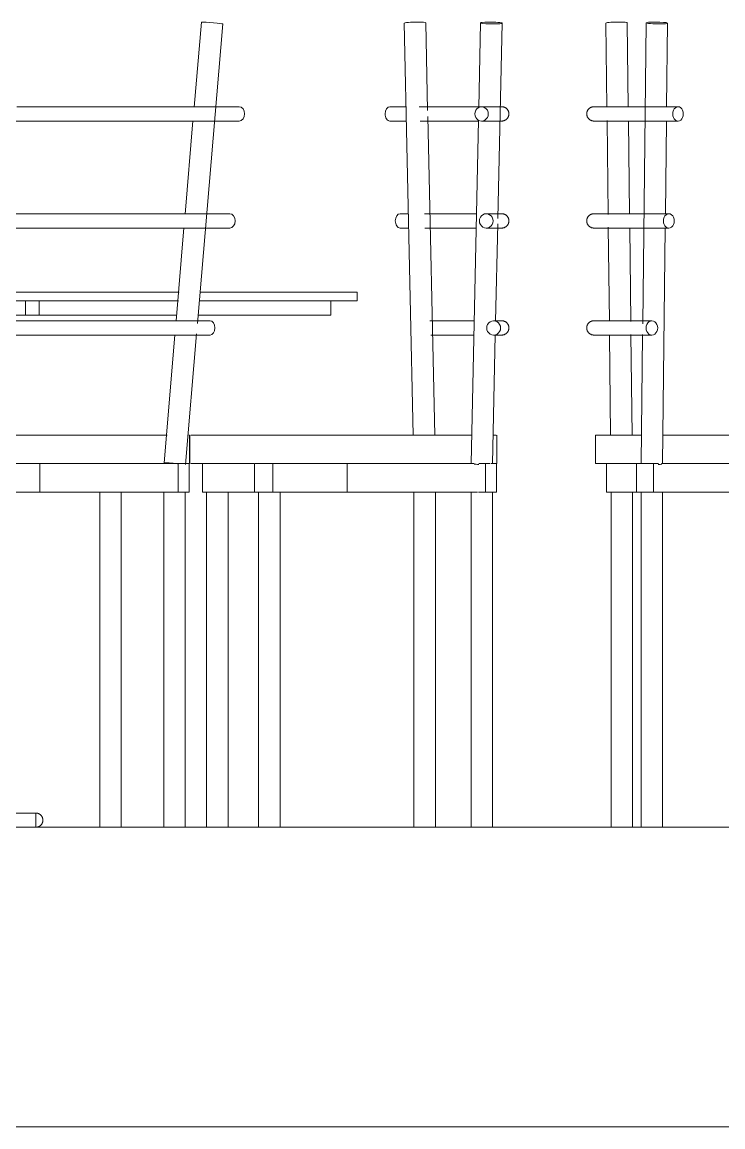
# Model space of a CAD drawing. Header units: millimetres. Extents: x -50556 to 48757, y -10837 to 15500.
# Drawn here: x 1210 to 2191, y 0 to 1549 of the extents above; entities that cross this region are included whole.
import ezdxf

# ---------------------------------------------------------------- set-up
doc = ezdxf.new("R2010")
doc.units = ezdxf.units.MM
doc.layers.add('A-FLOR-FNSH', color=192, linetype='Continuous', lineweight=35)
doc.layers.add('I-FURN-PNLS', color=30, linetype='Continuous', lineweight=9)

# ---------------------------------------------------------------- blocks, each defined once
blk = doc.blocks.new('Table Dining 4 Seater-Circular - 1200 mm dia-V4-Section 3')
at = {"layer": 'I-FURN-PNLS'}
for p, q in [((2027.6, 1547.2), (2029, 1429.5)), ((2059, 1429.6), (2057.6, 1547.5)), ((2084.1, 1547.5), (2079.2, 1125.9)), ((2112.7, 1430.4), (2114.1, 1547.2)), ((2058.9, 1430), (2060.9, 1430)), ((2029.2, 1410.5), (2030.8, 1278.9)), ((2060.9, 1410), (2059.1, 1410)), ((2060.7, 1279.8), (2059.2, 1410.2)), ((2111, 1279.9), (2112.5, 1409.5)), ((2031, 1261.1), (2032.5, 1129.5)), ((2062.5, 1129), (2061, 1260.3)), ((2106.9, 929.5), (2110.8, 1260.1)), ((2032.7, 1110.5), (2034.3, 969.7)), ((2064.3, 969.7), (2062.7, 1110.6)), ((2079, 1110.9), (2076.9, 929.9)), ((2013.3, 969.7), (2013.3, 929.7)), ((2013.3, 969.7), (2076.8, 969.7)), ((2108.3, 969.7), (2256.7, 969.7)), ((2070.5, 929.7), (2013.3, 929.7)), ((2028.6, 929.7), (2028.6, 889.7)), ((2070.6, 929.7), (2082.2, 929.7)), ((2070.6, 929.7), (2070.6, 889.7)), ((2082.8, 929.7), (2094.5, 929.7)), ((2094.5, 929.7), (2101.3, 929.7)), ((2094.5, 929.7), (2094.5, 889.7)), ((2105.6, 929.7), (2110.1, 929.7)), ((2256.7, 929.7), (2110, 929.7)), ((2070.6, 889.7), (2028.6, 889.7)), ((2034.8, 889.7), (2034.8, 420)), ((2064.8, 420), (2064.8, 889.7)), ((2082.8, 889.7), (2070.6, 889.7)), ((2076.9, 889.7), (2076.9, 420)), ((2094.5, 889.7), (2082.8, 889.7)), ((2101.6, 889.7), (2094.5, 889.7)), ((2102.4, 889.7), (2103.8, 889.7)), ((2231.1, 889.7), (2103.8, 889.7)), ((2106.9, 420), (2106.9, 889.7))]:
    blk.add_line(p, q, dxfattribs=at)
at = {"layer": 'I-FURN-PNLS', "flags": 128}
for points in [[(2000.7, 1420), (2000.8, 1420.4), (2000.8, 1420.8), (2000.8, 1421.2), (2000.9, 1421.6), (2000.9, 1422), (2001, 1422.4), (2001.1, 1422.8), (2001.3, 1423.1), (2001.4, 1423.5), (2001.5, 1423.9), (2001.7, 1424.3), (2001.9, 1424.6), (2002.1, 1425), (2002.3, 1425.3), (2002.5, 1425.6), (2002.7, 1426), (2003, 1426.3), (2003.2, 1426.6), (2003.5, 1426.9), (2003.8, 1427.2), (2004.1, 1427.4), (2004.4, 1427.7), (2004.7, 1428), (2005, 1428.2), (2005.3, 1428.4), (2005.7, 1428.6), (2006, 1428.8), (2006.4, 1429), (2006.8, 1429.2), (2007.1, 1429.3), (2007.5, 1429.5), (2007.9, 1429.6), (2008.3, 1429.7), (2008.7, 1429.8), (2009, 1429.9), (2009.4, 1429.9), (2009.8, 1430), (2010.2, 1430), (2010.6, 1430), (2010.7, 1430)], [(2128.7, 1430), (2116.9, 1430), (2105.6, 1430), (2094.8, 1430), (2084.7, 1430), (2075.1, 1430), (2066.2, 1430), (2057.9, 1430), (2050.2, 1430), (2043.2, 1430), (2036.9, 1430), (2031.2, 1430), (2026.2, 1430), (2021.9, 1430), (2018.2, 1430), (2015.3, 1430), (2013.1, 1430), (2011.6, 1430), (2010.9, 1430), (2010.7, 1430)], [(2010.7, 1430), (2011.1, 1430), (2012.2, 1430), (2014, 1430), (2016.5, 1430), (2019.7, 1430), (2023.6, 1430), (2028.2, 1430), (2033.4, 1430), (2039.4, 1430), (2046, 1430)], [(2010.7, 1410), (2010.3, 1410), (2009.9, 1410), (2009.6, 1410.1), (2009.2, 1410.1), (2008.8, 1410.2), (2008.4, 1410.3), (2008, 1410.4), (2007.6, 1410.5), (2007.2, 1410.6), (2006.9, 1410.8), (2006.5, 1411), (2006.1, 1411.1), (2005.8, 1411.3), (2005.4, 1411.5), (2005.1, 1411.7), (2004.8, 1412), (2004.5, 1412.2), (2004.2, 1412.5), (2003.9, 1412.8), (2003.6, 1413), (2003.3, 1413.3), (2003, 1413.6), (2002.8, 1413.9), (2002.6, 1414.3), (2002.3, 1414.6), (2002.1, 1414.9), (2001.9, 1415.3), (2001.7, 1415.6), (2001.6, 1416), (2001.4, 1416.4), (2001.3, 1416.8), (2001.2, 1417.1), (2001.1, 1417.5), (2001, 1417.9), (2000.9, 1418.3), (2000.8, 1418.7), (2000.8, 1419.1), (2000.8, 1419.5), (2000.7, 1419.9), (2000.7, 1420)], [(2045.7, 1410), (2039.1, 1410), (2033.2, 1410), (2028, 1410), (2023.4, 1410), (2019.5, 1410), (2016.3, 1410), (2013.9, 1410), (2012.1, 1410), (2011.1, 1410), (2010.7, 1410)], [(2010.7, 1410), (2011.1, 1410), (2012.2, 1410), (2014, 1410), (2016.5, 1410), (2019.7, 1410), (2023.6, 1410), (2028.2, 1410), (2033.4, 1410), (2039.4, 1410), (2046, 1410), (2053.3, 1410), (2061.3, 1410), (2069.8, 1410), (2079, 1410), (2088.8, 1410), (2099.2, 1410), (2110.2, 1410), (2121.7, 1410), (2128.7, 1410)], [(2000.7, 1270), (2000.8, 1270.4), (2000.8, 1270.8), (2000.8, 1271.2), (2000.9, 1271.6), (2000.9, 1272), (2001, 1272.4), (2001.1, 1272.8), (2001.3, 1273.1), (2001.4, 1273.5), (2001.5, 1273.9), (2001.7, 1274.3), (2001.9, 1274.6), (2002.1, 1275), (2002.3, 1275.3), (2002.5, 1275.6), (2002.7, 1276), (2003, 1276.3), (2003.2, 1276.6), (2003.5, 1276.9), (2003.8, 1277.2), (2004.1, 1277.4), (2004.4, 1277.7), (2004.7, 1278), (2005, 1278.2), (2005.3, 1278.4), (2005.7, 1278.6), (2006, 1278.8), (2006.4, 1279), (2006.8, 1279.2), (2007.1, 1279.3), (2007.5, 1279.5), (2007.9, 1279.6), (2008.3, 1279.7), (2008.7, 1279.8), (2009, 1279.9), (2009.4, 1279.9), (2009.8, 1280), (2010.2, 1280), (2010.6, 1280), (2010.7, 1280)], [(2010.7, 1260), (2010.3, 1260), (2009.9, 1260), (2009.6, 1260.1), (2009.2, 1260.1), (2008.8, 1260.2), (2008.4, 1260.3), (2008, 1260.4), (2007.6, 1260.5), (2007.2, 1260.6), (2006.9, 1260.8), (2006.5, 1261), (2006.1, 1261.1), (2005.8, 1261.3), (2005.4, 1261.5), (2005.1, 1261.7), (2004.8, 1262), (2004.5, 1262.2), (2004.2, 1262.5), (2003.9, 1262.8), (2003.6, 1263), (2003.3, 1263.3), (2003, 1263.6), (2002.8, 1263.9), (2002.6, 1264.3), (2002.3, 1264.6), (2002.1, 1264.9), (2001.9, 1265.3), (2001.7, 1265.6), (2001.6, 1266), (2001.4, 1266.4), (2001.3, 1266.8), (2001.2, 1267.1), (2001.1, 1267.5), (2001, 1267.9), (2000.9, 1268.3), (2000.8, 1268.7), (2000.8, 1269.1), (2000.8, 1269.5), (2000.7, 1269.9), (2000.7, 1270)], [(2115.8, 1280), (2104.6, 1280), (2093.9, 1280), (2083.8, 1280), (2074.3, 1280), (2065.4, 1280), (2057.2, 1280), (2049.6, 1280), (2042.6, 1280), (2036.3, 1280), (2030.7, 1280), (2025.7, 1280), (2021.5, 1280), (2018, 1280), (2015.1, 1280), (2013, 1280), (2011.5, 1280), (2010.8, 1280), (2010.7, 1280)], [(2010.7, 1280), (2011.1, 1280), (2012.2, 1280), (2014, 1280), (2016.5, 1280), (2019.7, 1280), (2023.6, 1280), (2028.2, 1280), (2033.4, 1280), (2039.4, 1280), (2041.6, 1280)], [(2041.1, 1260), (2038.6, 1260), (2032.7, 1260), (2027.5, 1260), (2023, 1260), (2019.2, 1260), (2016.1, 1260), (2013.7, 1260), (2012, 1260), (2011, 1260), (2010.7, 1260)], [(2010.7, 1260), (2011.1, 1260), (2012.2, 1260), (2014, 1260), (2016.5, 1260), (2019.7, 1260), (2023.6, 1260), (2028.2, 1260), (2033.4, 1260), (2039.4, 1260), (2046, 1260), (2053.3, 1260), (2061.3, 1260), (2069.8, 1260), (2079, 1260), (2088.8, 1260), (2099.2, 1260), (2110.2, 1260), (2115.8, 1260)], [(2000.7, 1120), (2000.8, 1120.4), (2000.8, 1120.8), (2000.8, 1121.2), (2000.9, 1121.6), (2000.9, 1122), (2001, 1122.4), (2001.1, 1122.8), (2001.3, 1123.1), (2001.4, 1123.5), (2001.5, 1123.9), (2001.7, 1124.3), (2001.9, 1124.6), (2002.1, 1125), (2002.3, 1125.3), (2002.5, 1125.6), (2002.7, 1126), (2003, 1126.3), (2003.2, 1126.6), (2003.5, 1126.9), (2003.8, 1127.2), (2004.1, 1127.4), (2004.4, 1127.7), (2004.7, 1128), (2005, 1128.2), (2005.3, 1128.4), (2005.7, 1128.6), (2006, 1128.8), (2006.4, 1129), (2006.8, 1129.2), (2007.1, 1129.3), (2007.5, 1129.5), (2007.9, 1129.6), (2008.3, 1129.7), (2008.7, 1129.8), (2009, 1129.9), (2009.4, 1129.9), (2009.8, 1130), (2010.2, 1130), (2010.6, 1130), (2010.7, 1130)], [(2010.7, 1110), (2010.3, 1110), (2009.9, 1110), (2009.6, 1110.1), (2009.2, 1110.1), (2008.8, 1110.2), (2008.4, 1110.3), (2008, 1110.4), (2007.6, 1110.5), (2007.2, 1110.6), (2006.9, 1110.8), (2006.5, 1111), (2006.1, 1111.1), (2005.8, 1111.3), (2005.4, 1111.5), (2005.1, 1111.7), (2004.8, 1112), (2004.5, 1112.2), (2004.2, 1112.5), (2003.9, 1112.8), (2003.6, 1113), (2003.3, 1113.3), (2003, 1113.6), (2002.8, 1113.9), (2002.6, 1114.3), (2002.3, 1114.6), (2002.1, 1114.9), (2001.9, 1115.3), (2001.7, 1115.6), (2001.6, 1116), (2001.4, 1116.4), (2001.3, 1116.8), (2001.2, 1117.1), (2001.1, 1117.5), (2001, 1117.9), (2000.9, 1118.3), (2000.8, 1118.7), (2000.8, 1119.1), (2000.8, 1119.5), (2000.7, 1119.9), (2000.7, 1120)], [(2092, 1130), (2082, 1130), (2072.6, 1130), (2063.9, 1130), (2055.7, 1130), (2048.2, 1130), (2041.4, 1130), (2035.2, 1130), (2029.7, 1130), (2024.9, 1130), (2020.8, 1130), (2017.4, 1130), (2014.7, 1130), (2012.7, 1130), (2011.4, 1130), (2010.8, 1130), (2010.7, 1130)], [(2010.7, 1130), (2011.1, 1130), (2012.2, 1130), (2014, 1130), (2016.5, 1130), (2019.7, 1130), (2023.6, 1130), (2028.2, 1130), (2033.4, 1130), (2037.5, 1130)], [(2037.5, 1110), (2031.7, 1110), (2026.6, 1110), (2022.3, 1110), (2018.6, 1110), (2015.6, 1110), (2013.3, 1110), (2011.8, 1110), (2010.9, 1110), (2010.7, 1110)], [(2010.7, 1110), (2011.1, 1110), (2012.2, 1110), (2014, 1110), (2016.5, 1110), (2019.7, 1110), (2023.6, 1110), (2028.2, 1110), (2033.4, 1110), (2039.4, 1110), (2046, 1110), (2053.3, 1110), (2061.3, 1110), (2069.8, 1110), (2079, 1110), (2088.8, 1110), (2092, 1110)]]:
    blk.add_lwpolyline(points, dxfattribs=at)
at = {"layer": 'I-FURN-PNLS'}
for centre, major_axis, ratio, start_param, end_param in [((2042.6, 1547.4), (15, 0.2), 0.086391, 1.437746, 3.270342), ((2042.6, 1547.4), (15, 0.2), 0.086391, 6.150135, 7.720931), ((2099.1, 1547.4), (-15, 0.2), 0.086391, 4.845439, 7.987032), ((2099.1, 1547.4), (-15, 0.2), 0.086391, 1.703847, 4.845439), ((2060.9, 1420), (0, 10), 0.887772, 6.110765, 6.283185), ((2128.7, 1420), (0, 10), 0.736161, 4.712389, 7.853982), ((2128.7, 1420), (0, 10), 0.736161, 1.570796, 4.712389), ((2115.8, 1270), (0, 10), 0.764983, 4.712389, 7.853982), ((2115.8, 1270), (0, 10), 0.764983, 1.570796, 4.712389), ((2092, 1120), (0, 10), 0.818204, 4.712389, 7.853982), ((2092, 1120), (0, 10), 0.818204, 1.570796, 4.712389), ((2091.9, 929.7), (-15, 0.2), 0.086391, 6.154436, 6.416236), ((2091.9, 929.7), (-15, 0.2), 0.086391, 2.227445, 2.751044)]:
    blk.add_ellipse(centre, major_axis=major_axis, ratio=ratio, start_param=start_param, end_param=end_param, dxfattribs=at)
blk = doc.blocks.new('Table Dining 4 Seater-Circular - 1200 mm dia-V5-Section 3')
at = {"layer": 'I-FURN-PNLS'}
for p, q in [((1461, 1548.6), (1451, 1429.6)), ((1455.4, 1126), (1490.9, 1546.1)), ((1745.2, 1547), (1757.8, 969.7)), ((1777.9, 1424.9), (1775.2, 1547.7)), ((1852.2, 1547.7), (1849.6, 1428.7)), ((1876.2, 1273.4), (1882.2, 1547)), ((1449.3, 1410.3), (1438.2, 1279.5)), ((1787.8, 969.7), (1778, 1416.5)), ((1849.2, 1411.4), (1838.7, 930)), ((1739.5, 1280), (1751, 1280)), ((1436.6, 1260.5), (1425.6, 1129.8)), ((1873.1, 1129.6), (1876.1, 1266.1)), ((1109.7, 1170), (1229.5, 1170)), ((1229.5, 1170), (1430, 1170)), ((1459.2, 1170), (1679.1, 1170)), ((1679.1, 1158), (1679.1, 1170)), ((1229.5, 1158), (1110.7, 1158)), ((1214.5, 1138), (1214.5, 1158)), ((1429, 1158), (1229.5, 1158)), ((1233.9, 1138), (1233.9, 1158)), ((1679.1, 1158), (1458.1, 1158)), ((1642.5, 1138), (1642.5, 1158)), ((1214.5, 1138), (1112.3, 1138)), ((1233.9, 1138), (1214.5, 1138)), ((1426.4, 1138), (1233.9, 1138)), ((1642.5, 1138), (1456.4, 1138)), ((1423.9, 1110), (1408.7, 931)), ((1438.6, 928.4), (1454.1, 1111.8)), ((1868.7, 929.4), (1872.6, 1110.3)), ((1125.9, 969.7), (1413.2, 969.7)), ((1443.5, 969.7), (1444.5, 969.7)), ((1444.5, 929.7), (1444.5, 969.7)), ((1444.9, 969.7), (1444.9, 929.7)), ((1446.2, 969.7), (1713.8, 969.7)), ((1713.8, 969.7), (1840.5, 969.7)), ((1870.9, 969.7), (1874.1, 969.7)), ((1874.9, 929.7), (1874.9, 969.7)), ((1406.6, 929.7), (1133.7, 929.7)), ((1234.8, 889.7), (1234.8, 929.7)), ((1405.3, 929.7), (1428.7, 929.7)), ((1428.7, 929.7), (1434, 929.7)), ((1428.7, 889.7), (1428.7, 929.7)), ((1434.2, 929.7), (1436.1, 929.7)), ((1436.6, 929.7), (1443.9, 929.7)), ((1443.9, 889.7), (1443.9, 929.7)), ((1444.5, 929.7), (1444.5, 929.7)), ((1534.6, 929.7), (1446.2, 929.7)), ((1462.7, 889.7), (1462.7, 929.7)), ((1535.4, 929.7), (1561.2, 929.7)), ((1535.4, 889.7), (1535.4, 929.7)), ((1561.2, 929.7), (1564.2, 929.7)), ((1561.2, 889.7), (1561.2, 929.7)), ((1713.8, 929.7), (1564.1, 929.7)), ((1665.2, 889.7), (1665.2, 929.7)), ((1837.1, 929.7), (1713.8, 929.7)), ((1836.9, 929.7), (1843.3, 929.7)), ((1849.6, 929.7), (1859.1, 929.7)), ((1859.1, 929.7), (1865, 929.7)), ((1859.1, 889.7), (1859.1, 929.7)), ((1866.6, 929.7), (1874.4, 929.7)), ((1874.4, 889.7), (1874.4, 929.7)), ((1234.8, 889.7), (1120.6, 889.7)), ((1428.7, 889.7), (1234.8, 889.7)), ((1318.7, 889.7), (1318.7, 420)), ((1348.7, 420), (1348.7, 889.7)), ((1408.5, 889.7), (1408.5, 420)), ((1434, 889.7), (1428.7, 889.7)), ((1436.4, 889.7), (1434, 889.7)), ((1443.9, 889.7), (1436.4, 889.7)), ((1438.5, 420), (1438.5, 889.7)), ((1535.4, 889.7), (1462.7, 889.7)), ((1468.4, 889.7), (1468.4, 420)), ((1498.4, 420), (1498.4, 889.7)), ((1548.5, 889.7), (1535.4, 889.7)), ((1541.2, 889.7), (1541.2, 420)), ((1561.2, 889.7), (1548.6, 889.7)), ((1566.2, 889.7), (1561.2, 889.7)), ((1566.7, 889.7), (1569.1, 889.7)), ((1665.2, 889.7), (1569.1, 889.7)), ((1571.2, 420), (1571.2, 889.7)), ((1844.4, 889.7), (1665.2, 889.7)), ((1758.8, 889.7), (1758.8, 420)), ((1788.8, 420), (1788.8, 889.7)), ((1838.7, 889.7), (1838.7, 420)), ((1844.3, 889.7), (1847.9, 889.7)), ((1859.1, 889.7), (1849.1, 889.7)), ((1864.1, 889.7), (1859.1, 889.7)), ((1866.6, 889.7), (1864.2, 889.7)), ((1874.4, 889.7), (1866.6, 889.7)), ((1868.7, 420), (1868.7, 889.7)), ((1197.5, 440), (1211.1, 440)), ((1211.1, 440), (1218.4, 440)), ((1218.4, 440), (1223.6, 440)), ((1224.7, 440), (1229.1, 440)), ((1228, 440), (1229.1, 440)), ((1229.1, 420), (1229.1, 440))]:
    blk.add_line(p, q, dxfattribs=at)
at = {"layer": 'I-FURN-PNLS', "flags": 128}
for points in [[(1514, 1430), (1502.1, 1430), (1489.7, 1430), (1476.8, 1430), (1463.4, 1430), (1449.6, 1430), (1435.3, 1430), (1420.6, 1430), (1405.5, 1430), (1390, 1430), (1374.2, 1430), (1358, 1430), (1341.6, 1430), (1324.9, 1430), (1307.9, 1430), (1290.8, 1430), (1273.4, 1430), (1255.9, 1430), (1238.3, 1430), (1220.5, 1430), (1202.7, 1430)], [(1725, 1430), (1738.4, 1430), (1748.2, 1430)], [(1765.9, 1430), (1775.5, 1430), (1786.8, 1430), (1797.5, 1430), (1807.7, 1430), (1817.2, 1430), (1826.2, 1430), (1834.5, 1430), (1842.2, 1430), (1849.2, 1430)], [(1881.8, 1430), (1881.5, 1430), (1880.4, 1430), (1878.6, 1430), (1876.1, 1430), (1872.9, 1430), (1869, 1430), (1864.4, 1430), (1859.1, 1430), (1853.5, 1430)], [(1879.4, 1430), (1880.9, 1430), (1881.7, 1430), (1881.8, 1430)], [(1881.8, 1430), (1882.2, 1430), (1882.6, 1430), (1883, 1429.9), (1883.4, 1429.9), (1883.8, 1429.8), (1884.2, 1429.7), (1884.6, 1429.6), (1885, 1429.5), (1885.3, 1429.4), (1885.7, 1429.2), (1886.1, 1429), (1886.4, 1428.9), (1886.8, 1428.7), (1887.1, 1428.5), (1887.5, 1428.3), (1887.8, 1428), (1888.1, 1427.8), (1888.4, 1427.5), (1888.7, 1427.2), (1889, 1427), (1889.3, 1426.7), (1889.5, 1426.4), (1889.8, 1426.1), (1890, 1425.7), (1890.2, 1425.4), (1890.4, 1425.1), (1890.6, 1424.7), (1890.8, 1424.4), (1891, 1424), (1891.1, 1423.6), (1891.3, 1423.2), (1891.4, 1422.9), (1891.5, 1422.5), (1891.6, 1422.1), (1891.7, 1421.7), (1891.7, 1421.3), (1891.8, 1420.9), (1891.8, 1420.5), (1891.8, 1420.1), (1891.8, 1420)], [(1193, 1410), (1210.8, 1410), (1228.6, 1410), (1246.3, 1410), (1263.9, 1410), (1281.4, 1410), (1298.6, 1410), (1315.7, 1410), (1332.5, 1410), (1349.1, 1410), (1365.4, 1410), (1381.4, 1410), (1397.1, 1410), (1412.4, 1410), (1427.3, 1410), (1441.9, 1410), (1456, 1410), (1469.6, 1410), (1482.8, 1410), (1495.5, 1410), (1507.6, 1410), (1514, 1410)], [(1748.2, 1410), (1746.2, 1410), (1733.1, 1410), (1725, 1410)], [(1849.2, 1410), (1846.5, 1410), (1839.2, 1410), (1831.3, 1410), (1822.7, 1410), (1813.5, 1410), (1803.7, 1410), (1793.3, 1410), (1782.4, 1410), (1770.9, 1410), (1767.4, 1410)], [(1853.5, 1410), (1859.5, 1410), (1864.7, 1410), (1869.3, 1410), (1873.1, 1410), (1876.3, 1410), (1878.7, 1410), (1880.5, 1410), (1881.5, 1410), (1881.8, 1410)], [(1881.8, 1410), (1881.5, 1410), (1880.4, 1410), (1878.6, 1410)], [(1891.8, 1420), (1891.8, 1419.6), (1891.8, 1419.2), (1891.7, 1418.8), (1891.7, 1418.4), (1891.6, 1418), (1891.5, 1417.6), (1891.4, 1417.2), (1891.3, 1416.9), (1891.2, 1416.5), (1891, 1416.1), (1890.9, 1415.7), (1890.7, 1415.4), (1890.5, 1415), (1890.3, 1414.7), (1890.1, 1414.4), (1889.8, 1414), (1889.6, 1413.7), (1889.3, 1413.4), (1889.1, 1413.1), (1888.8, 1412.8), (1888.5, 1412.6), (1888.2, 1412.3), (1887.9, 1412), (1887.5, 1411.8), (1887.2, 1411.6), (1886.9, 1411.4), (1886.5, 1411.2), (1886.2, 1411), (1885.8, 1410.8), (1885.4, 1410.7), (1885.1, 1410.5), (1884.7, 1410.4), (1884.3, 1410.3), (1883.9, 1410.2), (1883.5, 1410.1), (1883.1, 1410.1), (1882.7, 1410), (1882.3, 1410), (1881.9, 1410), (1881.8, 1410)], [(1501, 1280), (1488.6, 1280), (1475.6, 1280), (1462.2, 1280), (1448.3, 1280), (1434, 1280), (1419.2, 1280), (1404.1, 1280), (1388.6, 1280), (1372.7, 1280), (1356.5, 1280), (1340.1, 1280), (1323.3, 1280), (1306.4, 1280), (1289.2, 1280), (1271.8, 1280), (1254.3, 1280), (1236.7, 1280), (1218.9, 1280), (1201.1, 1280)], [(1773.4, 1280), (1776.5, 1280), (1787.8, 1280), (1798.4, 1280), (1808.6, 1280), (1818.1, 1280), (1827, 1280), (1835.2, 1280), (1842.8, 1280), (1846.3, 1280)], [(1881.8, 1280), (1881.5, 1280), (1880.4, 1280), (1878.6, 1280), (1876.1, 1280), (1872.9, 1280), (1869, 1280), (1864.4, 1280), (1860, 1280)], [(1877.4, 1280), (1879.5, 1280), (1881, 1280), (1881.7, 1280), (1881.8, 1280)], [(1881.8, 1280), (1882.2, 1280), (1882.6, 1280), (1883, 1279.9), (1883.4, 1279.9), (1883.8, 1279.8), (1884.2, 1279.7), (1884.6, 1279.6), (1885, 1279.5), (1885.3, 1279.4), (1885.7, 1279.2), (1886.1, 1279), (1886.4, 1278.9), (1886.8, 1278.7), (1887.1, 1278.5), (1887.5, 1278.3), (1887.8, 1278), (1888.1, 1277.8), (1888.4, 1277.5), (1888.7, 1277.2), (1889, 1277), (1889.3, 1276.7), (1889.5, 1276.4), (1889.8, 1276.1), (1890, 1275.7), (1890.2, 1275.4), (1890.4, 1275.1), (1890.6, 1274.7), (1890.8, 1274.4), (1891, 1274), (1891.1, 1273.6), (1891.3, 1273.2), (1891.4, 1272.9), (1891.5, 1272.5), (1891.6, 1272.1), (1891.7, 1271.7), (1891.7, 1271.3), (1891.8, 1270.9), (1891.8, 1270.5), (1891.8, 1270.1), (1891.8, 1270)], [(1891.8, 1270), (1891.8, 1269.6), (1891.8, 1269.2), (1891.7, 1268.8), (1891.7, 1268.4), (1891.6, 1268), (1891.5, 1267.6), (1891.4, 1267.2), (1891.3, 1266.9), (1891.2, 1266.5), (1891, 1266.1), (1890.9, 1265.7), (1890.7, 1265.4), (1890.5, 1265), (1890.3, 1264.7), (1890.1, 1264.4), (1889.8, 1264), (1889.6, 1263.7), (1889.3, 1263.4), (1889.1, 1263.1), (1888.8, 1262.8), (1888.5, 1262.6), (1888.2, 1262.3), (1887.9, 1262), (1887.5, 1261.8), (1887.2, 1261.6), (1886.9, 1261.4), (1886.5, 1261.2), (1886.2, 1261), (1885.8, 1260.8), (1885.4, 1260.7), (1885.1, 1260.5), (1884.7, 1260.4), (1884.3, 1260.3), (1883.9, 1260.2), (1883.5, 1260.1), (1883.1, 1260.1), (1882.7, 1260), (1882.3, 1260), (1881.9, 1260), (1881.8, 1260)], [(1194.6, 1260), (1212.5, 1260), (1230.2, 1260), (1247.9, 1260), (1265.5, 1260), (1282.9, 1260), (1300.2, 1260), (1317.2, 1260), (1334.1, 1260), (1350.6, 1260), (1366.9, 1260), (1382.9, 1260), (1398.5, 1260), (1413.8, 1260), (1428.7, 1260), (1443.2, 1260), (1457.2, 1260), (1470.8, 1260), (1484, 1260), (1496.6, 1260), (1501, 1260)], [(1751.5, 1260), (1746.2, 1260), (1739.5, 1260)], [(1845.9, 1260), (1839.2, 1260), (1831.3, 1260), (1822.7, 1260), (1813.5, 1260), (1803.7, 1260), (1793.3, 1260), (1782.4, 1260), (1773.9, 1260)], [(1860, 1260), (1865.1, 1260), (1869.6, 1260), (1873.4, 1260), (1876.5, 1260), (1878.9, 1260), (1880.6, 1260), (1881.6, 1260), (1881.8, 1260)], [(1881.8, 1260), (1881.5, 1260), (1880.4, 1260), (1878.6, 1260), (1876.1, 1260)], [(1473.2, 1130), (1459.7, 1130), (1445.7, 1130), (1431.3, 1130), (1416.5, 1130), (1401.3, 1130), (1385.7, 1130), (1369.8, 1130), (1353.6, 1130), (1337.1, 1130), (1320.3, 1130), (1303.3, 1130), (1286, 1130), (1268.7, 1130), (1251.1, 1130), (1233.4, 1130), (1215.7, 1130), (1197.8, 1130)], [(1781, 1130), (1789.7, 1130), (1800.3, 1130), (1810.3, 1130), (1819.7, 1130), (1828.5, 1130), (1836.7, 1130), (1843.2, 1130)], [(1881.8, 1130), (1881.5, 1130), (1880.4, 1130), (1878.6, 1130), (1876.1, 1130), (1872.9, 1130), (1870.4, 1130)], [(1873.1, 1130), (1875.1, 1130), (1877.8, 1130), (1879.9, 1130), (1881.2, 1130), (1881.8, 1130), (1881.8, 1130)], [(1881.8, 1130), (1882.2, 1130), (1882.6, 1130), (1883, 1129.9), (1883.4, 1129.9), (1883.8, 1129.8), (1884.2, 1129.7), (1884.6, 1129.6), (1885, 1129.5), (1885.3, 1129.4), (1885.7, 1129.2), (1886.1, 1129), (1886.4, 1128.9), (1886.8, 1128.7), (1887.1, 1128.5), (1887.5, 1128.3), (1887.8, 1128), (1888.1, 1127.8), (1888.4, 1127.5), (1888.7, 1127.2), (1889, 1127), (1889.3, 1126.7), (1889.5, 1126.4), (1889.8, 1126.1), (1890, 1125.7), (1890.2, 1125.4), (1890.4, 1125.1), (1890.6, 1124.7), (1890.8, 1124.4), (1891, 1124), (1891.1, 1123.6), (1891.3, 1123.2), (1891.4, 1122.9), (1891.5, 1122.5), (1891.6, 1122.1), (1891.7, 1121.7), (1891.7, 1121.3), (1891.8, 1120.9), (1891.8, 1120.5), (1891.8, 1120.1), (1891.8, 1120)], [(1891.8, 1120), (1891.8, 1119.6), (1891.8, 1119.2), (1891.7, 1118.8), (1891.7, 1118.4), (1891.6, 1118), (1891.5, 1117.6), (1891.4, 1117.2), (1891.3, 1116.9), (1891.2, 1116.5), (1891, 1116.1), (1890.9, 1115.7), (1890.7, 1115.4), (1890.5, 1115), (1890.3, 1114.7), (1890.1, 1114.4), (1889.8, 1114), (1889.6, 1113.7), (1889.3, 1113.4), (1889.1, 1113.1), (1888.8, 1112.8), (1888.5, 1112.6), (1888.2, 1112.3), (1887.9, 1112), (1887.5, 1111.8), (1887.2, 1111.6), (1886.9, 1111.4), (1886.5, 1111.2), (1886.2, 1111), (1885.8, 1110.8), (1885.4, 1110.7), (1885.1, 1110.5), (1884.7, 1110.4), (1884.3, 1110.3), (1883.9, 1110.2), (1883.5, 1110.1), (1883.1, 1110.1), (1882.7, 1110), (1882.3, 1110), (1881.9, 1110), (1881.8, 1110)], [(1197.9, 1110), (1215.7, 1110), (1233.5, 1110), (1251.1, 1110), (1268.7, 1110), (1286.1, 1110), (1303.3, 1110), (1320.3, 1110), (1337.1, 1110), (1353.6, 1110), (1369.8, 1110), (1385.7, 1110), (1401.3, 1110), (1416.5, 1110), (1431.3, 1110), (1445.8, 1110), (1459.7, 1110), (1473.2, 1110)], [(1842.8, 1110), (1839.2, 1110), (1831.3, 1110), (1822.7, 1110), (1813.5, 1110), (1803.7, 1110), (1793.3, 1110), (1782.4, 1110)], [(1870.4, 1110), (1874, 1110), (1877, 1110), (1879.3, 1110), (1880.8, 1110), (1881.7, 1110), (1881.8, 1110)], [(1881.8, 1110), (1881.5, 1110), (1880.4, 1110), (1878.6, 1110), (1876.1, 1110), (1872.9, 1110)], [(1229.1, 440), (1228.9, 440), (1228.6, 440), (1228, 440), (1227.1, 440), (1226.1, 440), (1224.8, 440), (1223.2, 440), (1221.4, 440), (1219.4, 440), (1217.2, 440), (1214.8, 440), (1212.1, 440), (1209.2, 440)], [(1223.9, 440), (1225.3, 440), (1226.5, 440), (1227.5, 440), (1228.2, 440), (1228.8, 440), (1229, 440), (1229.1, 440)], [(1229.1, 440), (1229.5, 440), (1229.9, 440), (1230.3, 439.9), (1230.7, 439.9), (1231, 439.8), (1231.4, 439.7), (1231.8, 439.6), (1232.2, 439.5), (1232.6, 439.4), (1233, 439.2), (1233.3, 439), (1233.7, 438.9), (1234, 438.7), (1234.4, 438.5), (1234.7, 438.3), (1235, 438), (1235.3, 437.8), (1235.7, 437.5), (1236, 437.2), (1236.2, 437), (1236.5, 436.7), (1236.8, 436.4), (1237, 436.1), (1237.3, 435.7), (1237.5, 435.4), (1237.7, 435.1), (1237.9, 434.7), (1238.1, 434.4), (1238.2, 434), (1238.4, 433.6), (1238.5, 433.2), (1238.6, 432.9), (1238.7, 432.5), (1238.8, 432.1), (1238.9, 431.7), (1239, 431.3), (1239, 430.9), (1239, 430.5), (1239.1, 430.1), (1239.1, 429.7), (1239, 429.3), (1239, 428.9), (1239, 428.5), (1238.9, 428.1), (1238.8, 427.7), (1238.7, 427.3), (1238.6, 427), (1238.5, 426.6), (1238.3, 426.2), (1238.2, 425.8), (1238, 425.5), (1237.8, 425.1), (1237.6, 424.8), (1237.4, 424.4), (1237.1, 424.1), (1236.9, 423.8), (1236.7, 423.5), (1236.4, 423.2), (1236.1, 422.9), (1235.8, 422.6), (1235.5, 422.4), (1235.2, 422.1), (1234.9, 421.9), (1234.6, 421.6), (1234.2, 421.4), (1233.9, 421.2), (1233.5, 421), (1233.2, 420.9), (1232.8, 420.7), (1232.4, 420.6), (1232, 420.5), (1231.6, 420.3), (1231.3, 420.2), (1230.9, 420.2), (1230.5, 420.1), (1230.1, 420.1), (1229.7, 420), (1229.3, 420), (1229.1, 420)]]:
    blk.add_lwpolyline(points, dxfattribs=at)
at = {"layer": 'I-FURN-PNLS'}
for centre, major_axis, ratio, start_param, end_param in [((1867.2, 1547.4), (-15, 0.3), 0.084373, 3.141593, 4.966691), ((1476, 1547.4), (-14.9, 1.3), 0.021848, 6.030734, 6.292534), ((1476, 1547.4), (-14.9, 1.3), 0.021848, 3.150941, 6.030734), ((1760.2, 1547.4), (15, 0.3), 0.084373, 1.316495, 3.149091), ((1760.2, 1547.4), (15, 0.3), 0.084373, 0.007498, 1.316495), ((1867.2, 1547.4), (-15, 0.3), 0.084373, 4.966691, 8.108283), ((1867.2, 1547.4), (-15, 0.3), 0.084373, 1.825098, 3.134095), ((1514, 1420), (0, 10), 0.760602, 4.712389, 6.283185), ((1725, 1420), (0, 10), 0.649218, 0, 1.570796), ((1853.5, 1420), (0, 10), 0.936778, 4.712389, 7.853982), ((1514, 1420), (0, 10), 0.760602, 3.141593, 4.712389), ((1725, 1420), (0, 10), 0.649218, 1.570796, 3.141593), ((1853.5, 1420), (0, 10), 0.936778, 1.570796, 4.712389), ((1501, 1270), (0, 10), 0.73156, 4.712389, 6.283185), ((1501, 1270), (0, 10), 0.73156, 3.141593, 4.712389), ((1739.5, 1270), (0, 10), 0.681777, 0, 1.570796), ((1739.5, 1270), (0, 10), 0.681777, 1.570796, 3.141593), ((1860, 1270), (0, 10), 0.95115, 4.712389, 7.853982), ((1860, 1270), (0, 10), 0.95115, 1.570796, 4.712389), ((1473.2, 1120), (0, 10), 0.669355, 4.712389, 6.283185), ((1473.2, 1120), (0, 10), 0.669355, 3.141593, 4.712389), ((1870.4, 1120), (0, 10), 0.974438, 4.712389, 7.853982), ((1870.4, 1120), (0, 10), 0.974438, 1.570796, 4.712389), ((1423.7, 929.7), (-14.9, 1.3), 0.021848, 6.030734, 6.283185), ((1423.7, 929.7), (-14.9, 1.3), 0.021848, 4.459938, 6.030734), ((1853.7, 929.7), (-15, 0.3), 0.084373, 0.7779, 1.301499)]:
    blk.add_ellipse(centre, major_axis=major_axis, ratio=ratio, start_param=start_param, end_param=end_param, dxfattribs=at)

msp = doc.modelspace()

# ---------------------------------------------------------------- linework, layer by layer
at = {"layer": 'A-FLOR-FNSH', "color": 1, "lineweight": 18}
for p, q in [((2475.9, 420), (-1210.6, 420)), ((-1210.6, 0), (10635.9, 0))]:
    msp.add_line(p, q, dxfattribs=at)

# ---------------------------------------------------------------- block references
at = {"layer": 'I-FURN-PNLS'}
for name in ['Table Dining 4 Seater-Circular - 1200 mm dia-V5-Section 3', 'Table Dining 4 Seater-Circular - 1200 mm dia-V4-Section 3']:
    msp.add_blockref(name, (0, 0), dxfattribs=at)

doc.saveas('drawing.dxf')
